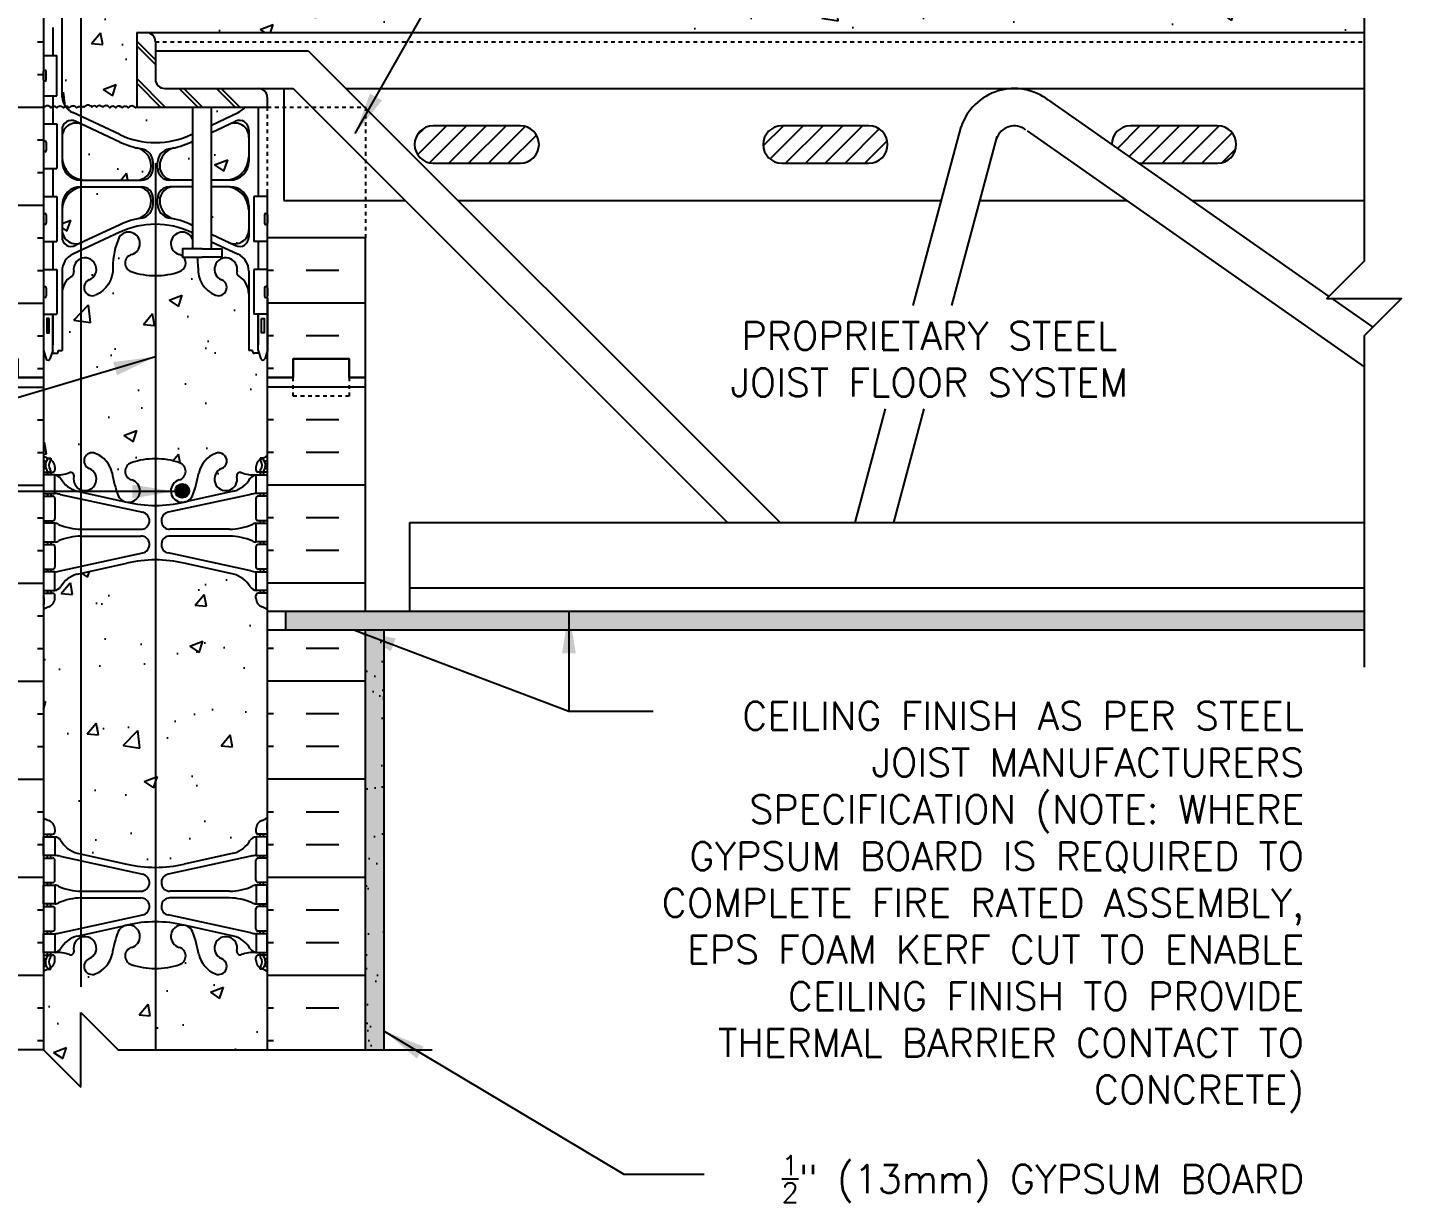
# Model space of a CAD drawing. Header units: inches. Extents: x 101.1 to 159.1, y 149.6 to 227.8.
# Drawn here: x 122.32 to 159.1, y 176.43 to 207.9 of the extents above; entities that cross this region are included whole.
import ezdxf

# ---------------------------------------------------------------- set-up
doc = ezdxf.new("R2010")
doc.units = ezdxf.units.IN
doc.header["$LTSCALE"] = 0.5
doc.header["$MEASUREMENT"] = 0
doc.linetypes.add('DASHED2', pattern=[0.375, 0.25, -0.125])
doc.linetypes.add('HIDDEN2', pattern=[0.1875, 0.125, -0.0625])
for name, color, linetype in [('HATCH', 12, 'Continuous'), ('Hidden2', 12, 'HIDDEN2'), ('line25', 2, 'Continuous'), ('LINE3', 3, 'Continuous'), ('LINE50', 5, 'Continuous'), ('LINE9', 9, 'Continuous'), ('TEXT', 4, 'Continuous'), ('Web_Edge', 9, 'Continuous')]:
    doc.layers.add(name, color=color, linetype=linetype)
doc.styles.add('DIM', font='romans.shx', dxfattribs={"width": 0.7})
doc.styles.add('ROMANS', font='romans.shx', dxfattribs={"height": 0.75})
doc.dimstyles.new('ext_12', dxfattribs={"dimscale": 12, "dimtxt": 0.075, "dimasz": 0.09375, "dimexe": 0.09375, "dimexo": 0.0625, "dimgap": 0.0625, "dimtad": 1, "dimdec": 1, "dimzin": 2, "dimdsep": 46, "dimlunit": 4, "dimtxsty": 'DIM', "dimcen": 0.09, "dimdle": 0.09375, "dimclrt": 4, "dimadec": 0, "dimazin": 0, "dimtfac": 1, "dimtdec": 1, "dimtmove": 2, "dimatfit": 3, "dimfxl": 1, "dimfrac": 2, "dimtolj": 1, "dimtzin": 0, "dimarcsym": 0})

msp = doc.modelspace()

# ---------------------------------------------------------------- hatches: boundary and pattern name
at = {"layer": 'HATCH'}
h = msp.add_hatch(dxfattribs=at)
h.set_pattern_fill('AR-CONC', color=256, scale=0.5)
h.set_pattern_definition([(50, (0, 0), (3.5863, -0.31376), [0.375, -4.125]), (355, (0, 0), (-0.693757, 3.76096), [0.3, -3.3]), (100.4514, (0.299, -0.026), (2.892544, 3.4472), [0.3187, -3.50571]), (46.1842, (0, 1), (5.33621, -0.827596), [0.5625, -6.1875]), (96.6356, (0.4447, 0.931), (4.67331, 4.87059), [0.47805, -5.25857]), (351.1842, (0, 1), (4.67331, 4.87059), [0.45, -4.95]), (21, (0.5, 0.75), (2.984535, -2.013094), [0.375, -4.125]), (326, (0.5, 0.75), (1.216577, 3.62575), [0.3, -3.3]), (71.4514, (0.7487, 0.5822), (4.20111, 1.612656), [0.3187, -3.50571]), (37.5, (0, 0), (0.060799, 1.664469), [0, -3.26, 0, -3.35, 0, -3.3125]), (7.5, (0, 0), (1.315348, 1.972059), [0, -1.91, 0, -3.185, 0, -1.2625]), (327.5, (-1.115, 0), (2.669112, -0.1127744), [0, -1.25, 0, -3.9, 0, -5.175]), (317.5, (-1.615, 0), (2.91593, 0.500525), [0, -1.625, 0, -2.59, 0, -3.675])])
h.paths.add_polyline_path([(128.748, 225.52), (124.748, 225.52), (123.748, 226.52), (123.748, 224.52), (122.748, 225.52), (122.748, 222.739, 0.082415), (122.891, 222.66, -0.317837), (123.058, 222.424), (123.058, 222.357, -0.414214), (122.996, 222.294), (122.948, 222.294), (122.948, 222.224), (123.053, 222.224, -0.188973), (123.209, 222.129, 0.196323), (123.658, 221.783), (124.98, 221.493, 0.057795), (125.748, 221.404, 0.057795), (126.516, 221.493), (127.838, 221.783, 0.196323), (128.287, 222.129, -0.188973), (128.443, 222.224), (128.548, 222.224), (128.548, 222.294), (128.501, 222.294, -0.414214), (128.438, 222.357), (128.438, 222.424, -0.317837), (128.605, 222.66, 0.082415), (128.748, 222.739)])
h.paths.add_polyline_path([(128.748, 216.52), (128.748, 218.609, 0.064398), (128.638, 218.675), (128.548, 218.675), (128.548, 218.717, -0.249069), (128.438, 218.924), (128.438, 218.992, -0.414214), (128.501, 219.054), (128.548, 219.054), (128.548, 219.124), (128.443, 219.124, 0.10046), (128.049, 219.067, -0.601435), (127.93, 219.172, 2.182095), (127.52, 218.959, -1), (127.356, 218.551, -0.24438), (126.908, 219.071, 0.053157), (126.742, 219.685, 0.223253), (126.542, 219.85), (126.522, 219.855, 0.955472), (126.384, 219.261, -0.735593), (126.397, 218.803, -0.082755), (125.748, 218.695, -0.082755), (125.1, 218.803, -0.735593), (125.112, 219.261, 0.955472), (124.974, 219.855), (124.954, 219.85, 0.223253), (124.754, 219.685, 0.053157), (124.588, 219.071, -0.24438), (124.14, 218.551, -1), (123.976, 218.959, 2.182095), (123.566, 219.172, -0.601435), (123.447, 219.067, 0.10046), (123.053, 219.124), (122.948, 219.124), (122.948, 219.054), (122.996, 219.054, -0.414214), (123.058, 218.992), (123.058, 218.924, -0.249069), (122.948, 218.717), (122.948, 218.675), (122.858, 218.675, 0.064398), (122.748, 218.609), (122.748, 216.52), (122.748, 215.792), (122.823, 216.022, -0.6), (122.923, 216.022), (122.972, 215.872), (123.098, 215.872, -0.414214), (123.148, 215.822), (123.148, 215.792), (123.248, 215.792), (123.248, 214.276, 0.258958), (123.507, 213.81, -0.31131), (123.564, 213.679, 2.127293), (123.976, 213.904, -1), (124.14, 214.312, -0.325306), (124.606, 213.57, 0.10488), (124.779, 212.759, 1.422913), (125.112, 213.226, -0.735593), (125.1, 213.684, -0.082755), (125.748, 213.792, -0.082755), (126.397, 213.684, -0.735593), (126.384, 213.226, 1.422913), (126.717, 212.759, 0.10488), (126.89, 213.57, -0.325306), (127.356, 214.312, -1), (127.52, 213.904, 2.127293), (127.932, 213.679, -0.31131), (127.989, 213.81, 0.258958), (128.248, 214.276), (128.248, 215.792), (128.348, 215.792), (128.348, 215.822, -0.414214), (128.398, 215.872), (128.524, 215.872), (128.573, 216.022, -0.6), (128.673, 216.022), (128.748, 215.792)])
h.paths.add_polyline_path([(127.96, 209.427), (126.702, 210.015, 0.093369), (125.895, 210.223, 0.016332), (125.748, 210.228, 0.109869), (124.794, 210.015), (123.536, 209.427, 0.270973), (123.25, 209.011), (123.25, 208.959, -0.527144), (123.451, 208.961, -0.520567), (123.576, 208.961, -0.520567), (123.73, 208.961, -0.520567), (123.89, 208.961, -0.520567), (124.067, 208.961, -0.520567), (124.221, 208.961, -0.520567), (124.421, 208.961, -0.520567), (124.552, 208.961, -0.520567), (124.626, 208.983, -0.520567), (124.826, 208.983, -0.520567), (124.952, 208.983, -0.520567), (125.106, 208.983, -0.520567), (125.265, 208.983, -0.520567), (125.442, 208.983, -0.520567), (125.596, 208.983, -0.520567), (125.796, 208.983, -0.520567), (125.928, 208.983, -0.520567), (126.002, 209.006, -0.520567), (126.201, 209.006, -0.520567), (126.327, 209.006, -0.520567), (126.481, 209.006, -0.520567), (126.641, 209.006, -0.520567), (126.818, 209.006, -0.520567), (126.972, 209.006, -0.520567), (127.172, 209.006, -0.520567), (127.303, 209.006, -0.520567), (127.377, 209.029, -0.520567), (127.577, 209.029, -0.520567), (127.702, 209.029, -0.520567), (127.856, 209.029, -0.268314), (127.892, 209.039, -0.520567), (128.058, 209.011, -0.520567), (128.217, 209.011, -0.08787), (128.244, 209.038, 0.256665)])
h.paths.add_polyline_path([(125.248, 207.761), (125.498, 207.761), (158.104, 207.761), (158.104, 209.011), (128.748, 209.011, 0.520567), (128.548, 209.011, 0.520567), (128.394, 209.011, 0.520567), (128.217, 209.011, 0.520567), (128.058, 209.011, 0.520567), (127.892, 209.039, 0.268314), (127.856, 209.029, 0.520567), (127.702, 209.029, 0.520567), (127.577, 209.029, 0.520567), (127.377, 209.029, 0.520567), (127.303, 209.006, 0.520567), (127.172, 209.006, 0.520567), (126.972, 209.006, 0.520567), (126.818, 209.006, 0.520567), (126.641, 209.006, 0.520567), (126.481, 209.006, 0.520567), (126.327, 209.006, 0.520567), (126.201, 209.006, 0.520567), (126.002, 209.006, 0.520567), (125.928, 208.983, 0.520567), (125.796, 208.983, 0.520567), (125.596, 208.983, 0.520567), (125.442, 208.983, 0.520567), (125.265, 208.983, 0.520567), (125.106, 208.983, 0.520567), (124.952, 208.983, 0.520567), (124.826, 208.983, 0.520567), (124.626, 208.983, 0.520567), (124.552, 208.961, 0.520567), (124.421, 208.961, 0.520567), (124.221, 208.961, 0.520567), (124.067, 208.961, 0.520567), (123.89, 208.961, 0.520567), (123.73, 208.961, 0.520567), (123.576, 208.961, 0.520567), (123.451, 208.961, 0.527144), (123.25, 208.959), (123.25, 206.03, 0.137386), (123.341, 205.776, -0.307007), (123.44, 205.739, -0.520567), (123.64, 205.739, -0.520567), (123.771, 205.739, -0.520567), (123.845, 205.762, -0.520567), (124.045, 205.762, -0.520567), (124.171, 205.762, -0.520567), (124.325, 205.762, -0.268314), (124.36, 205.772, -0.520567), (124.526, 205.743, -0.520567), (124.685, 205.743, -0.520567), (124.862, 205.743, -0.520567), (125.016, 205.743, -0.520567), (125.216, 205.743, -0.132), (125.248, 205.77)])
h.paths.add_polyline_path([(125.633, 210.858, 0.413582), (125.258, 211.232), (123.873, 211.232, 0.414214), (123.248, 210.607), (123.248, 210.08, 0.549071), (123.782, 209.74), (124.794, 210.214, -0.053094), (125.245, 210.369, 0.350119)])
h.paths.add_polyline_path([(125.245, 212.274, -0.053094), (124.794, 212.429), (123.782, 212.903, 0.549071), (123.248, 212.563), (123.248, 212.037, 0.414214), (123.873, 211.412), (125.258, 211.412, 0.085652), (125.384, 211.433, 0.316711), (125.633, 211.786, 0.350119)])
h.paths.add_polyline_path([(128.248, 212.037), (128.248, 212.563, 0.549071), (127.714, 212.903), (126.702, 212.429, -0.053094), (126.251, 212.274, 0.350119), (125.863, 211.786, 0.413582), (126.238, 211.412), (127.623, 211.412, 0.414214)])
h.paths.add_polyline_path([(127.623, 211.232), (126.238, 211.232, 0.413582), (125.863, 210.858, 0.350119), (126.251, 210.369, -0.053094), (126.702, 210.214), (127.714, 209.74, 0.549071), (128.248, 210.08), (128.248, 210.607, 0.414214)])
h.paths.add_polyline_path([(126.748, 205.761), (125.248, 205.761), (125.248, 205.77, 0.132), (125.216, 205.743, 0.520567), (125.016, 205.743, 0.520567), (124.862, 205.743, 0.520567), (124.685, 205.743, 0.520567), (124.526, 205.743, 0.520567), (124.36, 205.772, 0.268314), (124.325, 205.762, 0.520567), (124.171, 205.762, 0.520567), (124.045, 205.762, 0.520567), (123.845, 205.762, 0.520567), (123.771, 205.739, 0.520567), (123.64, 205.739, 0.520567), (123.44, 205.739, 0.307007), (123.341, 205.776, 0.128792), (123.536, 205.614), (124.794, 205.026, 0.109869), (125.748, 204.813, 0.109869), (126.702, 205.026), (126.748, 205.047)])
h.paths.add_polyline_path([(125.245, 204.672, -0.053094), (124.794, 204.827), (123.782, 205.301, 0.549071), (123.248, 204.961), (123.248, 204.434, 0.414214), (123.873, 203.809), (125.258, 203.809, 0.413582), (125.633, 204.183, 0.350119)])
h.paths.add_polyline_path([(126.748, 204.848), (126.702, 204.827, -0.053094), (126.251, 204.672, 0.350119), (125.863, 204.183, 0.413582), (126.238, 203.809), (126.748, 203.809)])
h.paths.add_polyline_path([(128.248, 204.434), (128.248, 204.961, 0.549071), (127.714, 205.301), (127.248, 205.082), (127.248, 203.809), (127.623, 203.809, 0.414214)])
h.paths.add_polyline_path([(127.96, 205.614, 0.118993), (128.143, 205.761), (127.248, 205.761), (127.248, 205.281)])
h.paths.add_polyline_path([(127.623, 203.629), (127.248, 203.629), (127.248, 202.356), (127.714, 202.138, 0.549071), (128.248, 202.477), (128.248, 203.004, 0.414214)])
h.paths.add_polyline_path([(126.748, 203.629), (126.238, 203.629, 0.413582), (125.863, 203.255, 0.350119), (126.251, 202.767, -0.053094), (126.702, 202.612), (126.748, 202.59)])
h.paths.add_polyline_path([(125.633, 203.255, 0.413582), (125.258, 203.629), (123.873, 203.629, 0.414214), (123.248, 203.004), (123.248, 202.477, 0.549071), (123.782, 202.138), (124.794, 202.612, -0.053094), (125.245, 202.767, 0.350119)])
h.paths.add_polyline_path([(128.748, 199.249), (128.673, 199.019, -0.6), (128.573, 199.019), (128.524, 199.169), (128.398, 199.169, -0.414214), (128.348, 199.219), (128.348, 199.249), (128.248, 199.249), (128.248, 200.765, 0.258958), (127.989, 201.231, -0.31131), (127.932, 201.361, 2.127293), (127.52, 201.137, -1), (127.356, 200.728, -0.325306), (126.89, 201.471, 0.034052), (126.871, 201.742), (126.5, 201.742, -0.53267), (126.397, 201.357, -0.082755), (125.748, 201.249, -0.082755), (125.1, 201.357, -0.735593), (125.112, 201.815, 1.422913), (124.779, 202.282, 0.10488), (124.606, 201.471, -0.325306), (124.14, 200.728, -1), (123.976, 201.137, 2.127293), (123.564, 201.361, -0.31131), (123.507, 201.231, 0.258958), (123.248, 200.765), (123.248, 199.249), (123.148, 199.249), (123.148, 199.219, -0.414214), (123.098, 199.169), (122.972, 199.169), (122.923, 199.019, -0.6), (122.823, 199.019), (122.748, 199.249), (122.748, 198.52), (122.748, 196.431, 0.064398), (122.858, 196.365), (122.948, 196.365), (122.948, 196.324, -0.249069), (123.058, 196.117), (123.058, 196.049, -0.414214), (122.996, 195.987), (122.948, 195.987), (122.948, 195.917), (123.053, 195.917, 0.10046), (123.447, 195.974, -0.601435), (123.566, 195.869, 2.182095), (123.976, 196.082, -1), (124.14, 196.49, -0.24438), (124.588, 195.97, 0.053157), (124.754, 195.356, 0.223253), (124.954, 195.191), (124.974, 195.186, 0.955472), (125.112, 195.78, -0.735593), (125.1, 196.238, -0.082755), (125.748, 196.346, -0.082755), (126.397, 196.238, -0.735593), (126.384, 195.78, 0.955472), (126.522, 195.186), (126.542, 195.191, 0.223253), (126.742, 195.356, 0.053157), (126.908, 195.97, -0.24438), (127.356, 196.49, -1), (127.52, 196.082, 2.182095), (127.93, 195.869, -0.601435), (128.049, 195.974, 0.10046), (128.443, 195.917), (128.548, 195.917), (128.548, 195.987), (128.501, 195.987, -0.414214), (128.438, 196.049), (128.438, 196.117, -0.249069), (128.548, 196.324), (128.548, 196.365), (128.638, 196.365, 0.064398), (128.748, 196.431), (128.748, 198.52)])
h.paths.add_polyline_path([(126.748, 202.21, 0.009886), (126.717, 202.282, 1.422913), (126.384, 201.815, -0.101347), (126.469, 201.771), (126.469, 201.969), (126.748, 201.969)])
h.paths.add_polyline_path([(128.748, 192.302, 0.082415), (128.605, 192.381, -0.317837), (128.438, 192.617), (128.438, 192.684, -0.414214), (128.501, 192.747), (128.548, 192.747), (128.548, 192.817), (128.443, 192.817, -0.188973), (128.287, 192.911, 0.196323), (127.838, 193.258), (126.516, 193.548, 0.057795), (125.748, 193.637, 0.057795), (124.98, 193.548), (123.658, 193.258, 0.196323), (123.209, 192.911, -0.188973), (123.053, 192.817), (122.948, 192.817), (122.948, 192.747), (122.996, 192.747, -0.414214), (123.058, 192.684), (123.058, 192.617, -0.317837), (122.891, 192.381, 0.082415), (122.748, 192.302), (122.748, 186.739, 0.082415), (122.891, 186.66, -0.317837), (123.058, 186.424), (123.058, 186.357, -0.414214), (122.996, 186.294), (122.948, 186.294), (122.948, 186.224), (123.053, 186.224, -0.188973), (123.209, 186.129, 0.196323), (123.658, 185.783), (124.98, 185.493, 0.057795), (125.748, 185.404, 0.057795), (126.516, 185.493), (127.838, 185.783, 0.196323), (128.287, 186.129, -0.188973), (128.443, 186.224), (128.548, 186.224), (128.548, 186.294), (128.501, 186.294, -0.414214), (128.438, 186.357), (128.438, 186.424, -0.317837), (128.605, 186.66, 0.082415), (128.748, 186.739)])
h.paths.add_polyline_path([(128.748, 182.609, 0.064398), (128.638, 182.675), (128.548, 182.675), (128.548, 182.717, -0.249069), (128.438, 182.924), (128.438, 182.992, -0.414214), (128.501, 183.054), (128.548, 183.054), (128.548, 183.124), (128.443, 183.124, 0.10046), (128.049, 183.067, -0.601435), (127.93, 183.172, 2.182095), (127.52, 182.959, -1), (127.356, 182.551, -0.24438), (126.908, 183.071, 0.053157), (126.742, 183.685, 0.223253), (126.542, 183.85), (126.522, 183.855, 0.955472), (126.384, 183.261, -0.735593), (126.397, 182.803, -0.082755), (125.748, 182.695, -0.082755), (125.1, 182.803, -0.735593), (125.112, 183.261, 0.955472), (124.974, 183.855), (124.954, 183.85, 0.223253), (124.754, 183.685, 0.053157), (124.588, 183.071, -0.24438), (124.14, 182.551, -1), (123.976, 182.959, 2.182095), (123.566, 183.172, -0.601435), (123.447, 183.067, 0.10046), (123.053, 183.124), (122.948, 183.124), (122.948, 183.054), (122.996, 183.054, -0.414214), (123.058, 182.992), (123.058, 182.924, -0.249069), (122.948, 182.717), (122.948, 182.675), (122.858, 182.675, 0.064398), (122.748, 182.609), (122.748, 180.52), (123.748, 179.52), (123.748, 181.52), (124.748, 180.52), (128.748, 180.52)])
h = msp.add_hatch(dxfattribs=at)
h.set_pattern_fill('AR-SAND', color=256, scale=0.25, style=0)
h.set_pattern_definition([(37.5, (134.9579, 192.05406), (-0.0157483, 0.481706), [0, -0.38, 0, -0.425, 0, -0.40625]), (7.5, (134.9579, 192.05406), (0.442444, 0.705537), [0, -0.205, 0, -0.3425, 0, -0.13125]), (327.5, (134.6504, 192.05406), (0.7785355, 0.0014148), [0, -0.125, 0, -0.45, 0, -0.5875]), (317.5, (134.6504, 192.05406), (0.751532, 0.219419), [0, -0.0625, 0, -0.295, 0, -0.3375])])
h.paths.add_polyline_path([(158.104, 192.261), (132.561, 192.261), (129.248, 192.261), (129.248, 191.761), (158.104, 191.761)])
h.paths.add_polyline_path([(131.873, 191.761), (131.373, 191.761), (131.373, 187.761), (131.373, 180.52), (131.873, 180.52)])
h.paths.add_polyline_path([(131.873, 225.52), (131.373, 225.52), (131.373, 223.761), (131.373, 209.011), (131.873, 209.011)])
h = msp.add_hatch(dxfattribs=at)
h.set_pattern_fill('INSUL', color=256, scale=7, style=0)
h.set_pattern_definition([(0, (-2803.4135, -198.489), (0, 2.625), []), (0, (-2803.4135, -197.614), (0, 2.625), [0.875, -0.875]), (0, (-2803.4135, -196.739), (0, 2.625), [0.875, -0.875])])
h.paths.add_polyline_path([(120.123, 198.52), (120.561, 198.52), (120.561, 199.02), (122.061, 199.02), (122.061, 198.52), (122.748, 198.52), (122.748, 216.52), (122.061, 216.52), (122.061, 217.02), (120.561, 217.02), (120.561, 216.52), (120.123, 216.52)])
h = msp.add_hatch(dxfattribs=at)
h.set_pattern_fill('ANSI31', color=256, scale=3, style=0)
h.set_pattern_definition([(45, (143.39495, 204.5076), (-0.265165, 0.265165), [])])
h.paths.add_polyline_path([(144.848, 205.261), (142.517, 205.261, 1), (142.517, 204.261), (144.848, 204.261, 1)])
h.paths.add_polyline_path([(154.18, 205.261), (151.848, 205.261, 0.413962), (151.348, 204.761), (152.062, 204.261), (154.18, 204.261, 1)])
h.paths.add_polyline_path([(135.517, 205.261), (133.185, 205.261, 1), (133.185, 204.261), (135.517, 204.261, 1)])
h = msp.add_hatch(dxfattribs=at)
h.set_pattern_fill('INSUL', color=256, scale=7, style=0)
h.set_pattern_definition([(0, (-2803.4135, -216.489), (0, 2.625), []), (0, (-2803.4135, -215.614), (0, 2.625), [0.875, -0.875]), (0, (-2803.4135, -214.739), (0, 2.625), [0.875, -0.875])])
h.paths.add_polyline_path([(120.123, 180.52), (120.561, 180.52), (120.561, 181.02), (122.061, 181.02), (122.061, 180.52), (122.748, 180.52), (122.748, 198.52), (122.061, 198.52), (122.061, 199.02), (120.561, 199.02), (120.561, 198.52), (120.123, 198.52)])
h = msp.add_hatch(dxfattribs=at)
h.set_pattern_fill('AR-SAND', color=256, scale=0.5, style=0)
h.set_pattern_definition([(37.5, (12.2637, 11.2879), (-0.0314967, 0.963412), [0, -0.76, 0, -0.85, 0, -0.8125]), (7.5, (12.2637, 11.2879), (0.884888, 1.411073), [0, -0.41, 0, -0.685, 0, -0.2625]), (327.5, (11.6487, 11.2879), (1.557071, 0.0028295), [0, -0.25, 0, -0.9, 0, -1.175]), (317.5, (11.6487, 11.2879), (1.503063, 0.438838), [0, -0.125, 0, -0.59, 0, -0.675])])
h.paths.add_polyline_path([(131.373, 188.976), (131.873, 188.027), (131.873, 191.761), (131.373, 191.761)])
h.paths.add_polyline_path([(131.373, 180.52), (131.873, 180.52), (131.873, 188.027), (131.373, 188.976)])
at = {"layer": 'LINE3'}
msp.add_hatch(color=256, dxfattribs=at).paths.add_polyline_path([(126.279, 195.486, 1), (126.654, 195.486, 1)])

# ---------------------------------------------------------------- linework, layer by layer
at = {"layer": 'HATCH'}
for p, q in [((125.248, 207.525), (125.748, 207.025)), ((125.248, 207.4), (125.748, 206.9)), ((125.248, 206.525), (126.012, 205.761)), ((125.248, 206.4), (125.887, 205.761)), ((126.387, 206.261), (126.887, 205.761)), ((126.512, 206.261), (127.012, 205.761)), ((127.387, 206.261), (127.887, 205.761)), ((127.512, 206.261), (128.012, 205.761)), ((127.808, 205.316), (127.808, 205.316)), ((128.08, 205.438), (128.08, 205.438)), ((128.91, 202.261), (128.748, 202.261)), ((130.66, 202.261), (129.785, 202.261)), ((128.91, 201.386), (128.748, 201.386)), ((130.66, 201.386), (129.785, 201.386)), ((131.373, 200.511), (128.748, 200.511)), ((128.354, 200.388), (128.354, 200.388)), ((128.508, 200.107), (128.508, 200.107)), ((128.91, 199.636), (128.748, 199.636)), ((130.66, 199.636), (129.785, 199.636)), ((128.91, 198.761), (128.748, 198.761)), ((131.373, 198.261), (128.748, 198.261)), ((128.91, 197.386), (128.748, 197.386)), ((130.66, 197.386), (129.785, 197.386)), ((128.91, 196.511), (128.748, 196.511)), ((130.66, 196.511), (129.785, 196.511)), ((131.373, 195.636), (128.748, 195.636)), ((128.91, 194.761), (128.748, 194.761)), ((130.66, 194.761), (129.785, 194.761)), ((128.91, 193.886), (128.748, 193.886)), ((130.66, 193.886), (129.785, 193.886)), ((131.373, 193.011), (128.748, 193.011)), ((128.91, 191.261), (128.748, 191.261)), ((130.66, 191.261), (129.785, 191.261)), ((131.373, 190.386), (128.748, 190.386)), ((128.91, 189.511), (128.748, 189.511)), ((130.66, 189.511), (129.785, 189.511)), ((128.91, 188.636), (128.748, 188.636)), ((130.66, 188.636), (129.785, 188.636)), ((131.373, 187.761), (128.748, 187.761)), ((128.91, 186.886), (128.748, 186.886)), ((130.66, 186.886), (129.785, 186.886)), ((128.91, 186.011), (128.748, 186.011)), ((130.66, 186.011), (129.785, 186.011)), ((131.373, 185.136), (128.748, 185.136)), ((128.91, 184.261), (128.748, 184.261)), ((130.66, 184.261), (129.785, 184.261)), ((128.91, 183.386), (128.748, 183.386)), ((130.66, 183.386), (129.785, 183.386)), ((131.373, 182.511), (128.748, 182.511)), ((128.91, 181.636), (128.748, 181.636)), ((130.66, 181.636), (129.785, 181.636)), ((128.91, 180.761), (128.748, 180.761))]:
    msp.add_line(p, q, dxfattribs=at)
for points in [[(124.325, 205.762, 0.520567), (124.171, 205.762, 0.520567), (124.045, 205.762, 0.520567), (123.845, 205.762, 0.520567), (123.771, 205.739, 0.520567), (123.64, 205.739, 0.520567), (123.44, 205.739, 0.520567), (123.286, 205.739, 0.520567), (123.109, 205.739, 0.520567), (122.949, 205.739, 0.520567), (122.784, 205.767, 0.268314), (122.748, 205.757, 0.268314)], [(125.248, 205.77, 0.132), (125.216, 205.743, 0.520567), (125.016, 205.743, 0.520567), (124.862, 205.743, 0.520567), (124.685, 205.743, 0.520567), (124.526, 205.743, 0.520567), (124.36, 205.772, 0.268314), (124.325, 205.762)]]:
    msp.add_lwpolyline(points, format="xyb", dxfattribs=at)
at = {"layer": 'Hidden2', "linetype": 'HIDDEN2'}
msp.add_line((125.748, 207.511), (158.104, 207.511), dxfattribs=at)
at = {"layer": 'Hidden2'}
for p, q in [((128.748, 202.261), (128.748, 205.761)), ((128.748, 205.761), (131.373, 205.761)), ((131.373, 205.761), (131.373, 202.261))]:
    msp.add_line(p, q, dxfattribs=at)
at = {"layer": 'line25'}
for p, q in [((122.748, 216.52), (122.748, 198.52)), ((125.248, 207.761), (125.248, 205.761)), ((125.248, 207.761), (125.498, 207.761)), ((125.748, 207.511), (125.748, 206.511)), ((122.748, 207.145), (123.113, 207.145)), ((123.113, 206.065), (123.113, 207.145)), ((122.748, 206.065), (123.113, 206.065)), ((125.998, 206.261), (128.498, 206.261)), ((128.748, 205.761), (128.748, 206.011)), ((125.248, 205.761), (128.748, 205.761)), ((126.748, 201.969), (126.748, 205.761)), ((127.248, 201.969), (127.248, 205.761)), ((122.748, 205.315), (123.113, 205.315)), ((123.113, 205.315), (123.113, 204.115)), ((122.748, 204.115), (123.113, 204.115)), ((128.748, 198.52), (128.748, 203.476)), ((122.748, 203.365), (123.113, 203.365)), ((123.113, 203.365), (123.113, 202.165)), ((128.383, 203.365), (128.383, 202.165)), ((128.748, 203.365), (128.383, 203.365)), ((122.748, 202.165), (123.113, 202.165)), ((128.748, 202.165), (128.383, 202.165)), ((131.373, 202.261), (128.748, 202.261)), ((122.748, 201.415), (123.113, 201.415)), ((123.113, 201.415), (123.113, 200.215)), ((128.748, 201.415), (128.383, 201.415)), ((128.383, 201.415), (128.383, 200.215)), ((122.748, 200.215), (123.113, 200.215)), ((128.748, 200.215), (128.383, 200.215)), ((122.748, 198.52), (122.748, 180.52)), ((128.748, 180.52), (128.748, 198.52)), ((129.226, 192.261), (129.226, 191.761))]:
    msp.add_line(p, q, dxfattribs=at)
for points in [[(126.998, 201.969), (126.469, 201.969), (126.469, 201.742), (126.998, 201.742)], [(126.998, 201.969), (127.527, 201.969), (127.527, 201.742), (127.267, 201.742)], [(127.267, 201.742), (126.998, 201.742)]]:
    msp.add_lwpolyline(points, dxfattribs=at)
for centre, start, end in [((125.498, 207.511), 0, 90), ((125.998, 206.511), 180, 270), ((128.498, 206.011), 0, 90)]:
    msp.add_arc(centre, 0.25, start, end, dxfattribs=at)
at = {"layer": 'LINE3'}
for p, q in [((123.748, 224.02), (123.748, 182.201)), ((125.748, 204.261), (125.748, 180.52))]:
    msp.add_line(p, q, dxfattribs=at)
msp.add_circle((126.467, 195.486), 0.188, dxfattribs=at)
at = {"layer": 'LINE50'}
for p, q in [((131.373, 198.52), (131.373, 202.261)), ((131.373, 192.261), (131.373, 198.52)), ((131.373, 180.52), (131.373, 191.761))]:
    msp.add_line(p, q, dxfattribs=at)
for points in [[(120.123, 198.52), (120.561, 198.52), (120.561, 199.02), (122.061, 199.02), (122.061, 198.52), (122.748, 198.52)], [(122.748, 198.52), (122.061, 198.52), (122.061, 199.02), (120.561, 199.02), (120.561, 198.52), (120.123, 198.52)], [(131.373, 198.52), (130.936, 198.52), (130.936, 199.02), (129.436, 199.02), (129.436, 198.52), (128.748, 198.52)], [(128.748, 198.52), (129.436, 198.52), (129.436, 199.02), (130.936, 199.02), (130.936, 198.52), (131.373, 198.52)]]:
    msp.add_lwpolyline(points, dxfattribs=at)
at = {"layer": 'LINE9'}
for p, q in [((123.25, 206.03), (123.25, 209.011)), ((125.498, 207.761), (158.104, 207.761)), ((129.85, 207.261), (125.748, 207.261)), ((129.85, 207.261), (142.475, 194.636)), ((122.748, 206.495), (122.748, 206.715)), ((122.788, 206.755), (122.788, 206.755)), ((122.828, 206.495), (122.828, 206.715)), ((122.748, 206.66), (122.748, 206.66)), ((122.748, 206.55), (122.748, 206.55)), ((122.788, 206.455), (122.788, 206.455)), ((128.498, 206.261), (129.436, 206.261)), ((129.186, 206.261), (129.186, 203.261)), ((129.436, 206.261), (141.061, 194.636)), ((130.85, 206.261), (158.104, 206.261)), ((147.59, 206.261), (149.09, 206.261)), ((124.794, 205.026), (123.536, 205.614)), ((127.248, 205.281), (127.96, 205.614)), ((149.654, 205.947), (157.16, 200.692)), ((124.794, 204.827), (123.604, 205.384)), ((127.248, 205.082), (127.892, 205.384)), ((135.517, 205.261), (133.185, 205.261)), ((144.848, 205.261), (142.517, 205.261)), ((146.032, 200.449), (147.316, 205.238)), ((154.18, 205.261), (151.848, 205.261)), ((123.248, 205.157), (123.248, 204.309)), ((126.702, 205.026), (126.748, 205.047)), ((128.248, 205.157), (128.248, 204.309)), ((147.068, 200.449), (148.281, 204.979)), ((149.081, 205.128), (158.104, 198.81)), ((122.748, 204.825), (122.748, 204.605)), ((122.748, 204.77), (122.748, 204.77)), ((122.748, 204.66), (122.748, 204.66)), ((122.788, 204.865), (122.788, 204.865)), ((122.788, 204.565), (122.788, 204.565)), ((122.828, 204.825), (122.828, 204.605)), ((126.702, 204.827), (126.748, 204.848)), ((125.688, 204.122), (125.688, 204.276)), ((125.808, 204.122), (125.808, 204.276)), ((133.185, 204.261), (135.517, 204.261)), ((142.517, 204.261), (144.848, 204.261)), ((152.062, 204.261), (154.18, 204.261)), ((123.748, 203.809), (125.376, 203.809)), ((126.748, 203.809), (126.121, 203.809)), ((127.748, 203.809), (127.248, 203.809)), ((123.748, 203.629), (125.376, 203.629)), ((126.748, 203.629), (126.121, 203.629)), ((127.748, 203.629), (127.248, 203.629)), ((123.248, 203.129), (123.248, 202.281)), ((125.633, 203.254), (125.633, 203.254)), ((125.688, 203.162), (125.688, 203.317)), ((125.808, 203.162), (125.808, 203.317)), ((125.863, 203.254), (125.863, 203.254)), ((128.248, 203.129), (128.248, 202.281)), ((129.186, 203.261), (132.436, 203.261)), ((133.85, 203.261), (146.786, 203.261)), ((147.821, 203.261), (151.748, 203.261)), ((153.491, 203.261), (158.104, 203.261)), ((122.748, 202.875), (122.748, 202.655)), ((122.748, 202.82), (122.748, 202.82)), ((122.748, 202.71), (122.748, 202.71)), ((122.828, 202.875), (122.828, 202.655)), ((128.668, 202.875), (128.668, 202.655)), ((128.748, 202.875), (128.748, 202.655)), ((128.748, 202.82), (128.748, 202.82)), ((128.748, 202.71), (128.748, 202.71)), ((122.788, 202.615), (122.788, 202.615)), ((124.794, 202.413), (123.536, 201.824)), ((124.794, 202.612), (123.604, 202.055)), ((126.702, 202.612), (126.748, 202.59)), ((126.702, 202.413), (126.748, 202.391)), ((127.248, 202.356), (127.892, 202.055)), ((128.708, 202.615), (128.708, 202.615)), ((127.248, 202.157), (127.96, 201.824)), ((123.248, 201.371), (123.248, 199.249)), ((128.248, 201.371), (128.248, 199.249)), ((122.748, 200.925), (122.748, 200.705)), ((122.748, 200.87), (122.748, 200.87)), ((122.788, 200.965), (122.788, 200.965)), ((122.828, 200.925), (122.828, 200.705)), ((128.668, 200.925), (128.668, 200.705)), ((128.708, 200.965), (128.708, 200.965)), ((128.748, 200.925), (128.748, 200.705)), ((128.748, 200.87), (128.748, 200.87)), ((122.748, 200.76), (122.748, 200.76)), ((122.788, 200.665), (122.788, 200.665)), ((128.708, 200.665), (128.708, 200.665)), ((128.748, 200.76), (128.748, 200.76)), ((157.24, 200.636), (158.336, 199.868)), ((122.998, 199.249), (122.998, 200.215)), ((128.498, 199.249), (128.498, 200.215)), ((122.748, 199.249), (122.823, 199.019)), ((122.998, 199.249), (122.923, 199.019)), ((122.972, 199.169), (123.098, 199.169)), ((123.148, 199.219), (123.148, 199.249)), ((123.148, 199.249), (123.248, 199.249)), ((123.148, 199.219), (123.148, 199.219)), ((128.348, 199.249), (128.248, 199.249)), ((128.348, 199.219), (128.348, 199.249)), ((128.348, 199.219), (128.348, 199.219)), ((128.524, 199.169), (128.398, 199.169)), ((128.498, 199.249), (128.573, 199.019)), ((128.748, 199.249), (128.673, 199.019)), ((144.475, 194.636), (145.292, 197.685)), ((145.51, 194.636), (146.327, 197.685)), ((132.561, 194.636), (158.104, 194.636)), ((132.561, 192.261), (132.561, 194.636)), ((132.561, 192.886), (158.104, 192.886)), ((128.748, 192.261), (158.104, 192.261)), ((128.748, 191.761), (158.104, 191.761)), ((131.873, 180.52), (131.873, 191.761)), ((123.748, 179.52), (123.748, 181.52)), ((123.748, 181.52), (124.748, 180.52)), ((122.748, 180.52), (114.339, 180.52)), ((122.748, 180.52), (123.748, 179.52)), ((124.748, 180.52), (133.158, 180.52))]:
    msp.add_line(p, q, dxfattribs=at)
for points in [[(158.104, 210.011), (158.104, 201.636), (157.104, 200.636), (159.104, 200.636), (158.104, 199.636), (158.104, 190.761)], [(122.998, 207.895), (122.998, 207.145)], [(122.998, 206.065), (122.998, 205.315)], [(128.498, 205.761), (128.498, 205.315)], [(128.498, 205.315), (128.498, 203.365)], [(122.998, 204.115), (122.998, 203.365)], [(122.998, 202.165), (122.998, 201.415)], [(128.498, 202.165), (128.498, 201.415)], [(128.748, 200.649), (128.748, 202.261)], [(128.748, 200.649), (128.748, 199.249)], [(122.998, 200.215), (122.998, 199.399)], [(128.498, 200.215), (128.498, 199.399)]]:
    msp.add_lwpolyline(points, dxfattribs=at)
for points in [[(124.606, 201.471, -0.325312), (124.14, 200.728)], [(126.89, 201.471, 0.325312), (127.356, 200.728)]]:
    msp.add_lwpolyline(points, format="xyb", dxfattribs=at)
for points in [[(122.908, 200.099), (122.838, 200.099), (122.838, 199.719), (122.908, 199.719)], [(128.588, 200.099), (128.658, 200.099), (128.658, 199.719), (128.588, 199.719)]]:
    msp.add_lwpolyline(points, close=True, dxfattribs=at)
at = {"layer": 'LINE9', "linetype": 'DASHED2', "ltscale": 0.15}
msp.add_lwpolyline([(130.936, 198.52), (130.936, 198.52), (130.936, 198.02), (129.436, 198.02), (129.436, 198.52), (129.436, 198.52)], dxfattribs=at)
at = {"layer": 'LINE9'}
for centre, radius, start, end in [((122.788, 206.715), 0.04, 90, 180), ((122.788, 206.715), 0.04, 360, 90), ((122.788, 206.495), 0.04, 180, 270), ((122.788, 206.495), 0.04, 270, 0), ((123.748, 206.067), 0.5, 184.2744, 244.9204), ((148.738, 204.76), 1.5, 52.3219, 161.4348), ((127.748, 206.067), 0.5, 295.0796, 322.2231), ((123.498, 205.157), 0.25, 64.9204, 180), ((123.623, 204.961), 0.375, 64.9204, 180), ((127.873, 204.961), 0.375, 0, 115.0796), ((127.998, 205.157), 0.25, 360, 115.0796), ((133.185, 204.761), 0.5, 90, 270), ((135.517, 204.761), 0.5, 270, 90), ((142.517, 204.761), 0.5, 90, 270), ((144.848, 204.761), 0.5, 270, 90), ((148.738, 204.76), 0.5, 52.3219, 161.4348), ((151.848, 204.761), 0.5, 90, 179.9508), ((154.18, 204.761), 0.5, 270, 90), ((125.748, 207.063), 2.25, 244.9204, 270), ((125.748, 207.063), 2.25, 270, 295.0796), ((122.788, 204.825), 0.04, 90, 180), ((122.788, 204.605), 0.04, 180, 270), ((122.788, 204.825), 0.04, 0, 90), ((122.788, 204.605), 0.04, 270, 0), ((125.748, 206.865), 2.25, 244.9204, 260.4613), ((125.133, 204.184), 0.5, 0, 77.0773), ((125.313, 204.276), 0.375, 0, 80.4613), ((126.183, 204.276), 0.375, 99.5387, 180), ((126.363, 204.184), 0.5, 102.9227, 180), ((125.748, 206.865), 2.25, 279.5387, 295.0796), ((123.873, 204.434), 0.625, 180, 270), ((123.748, 204.309), 0.5, 180, 270), ((125.258, 204.184), 0.375, 270, 0), ((126.238, 204.184), 0.375, 180, 270), ((127.623, 204.434), 0.625, 270, 0), ((127.748, 204.309), 0.5, 270, 360), ((125.376, 204.122), 0.312, 270, 0), ((126.121, 204.122), 0.312, 180, 270), ((123.873, 203.004), 0.625, 90, 180), ((123.748, 203.129), 0.5, 90, 180), ((125.258, 203.254), 0.375, 0, 90), ((125.376, 203.317), 0.312, 0, 90), ((126.121, 203.317), 0.312, 90, 180), ((126.238, 203.254), 0.375, 90, 180), ((127.623, 203.004), 0.625, 360, 90), ((127.748, 203.129), 0.5, 360, 90), ((125.133, 203.254), 0.5, 282.9227, 0), ((125.313, 203.162), 0.375, 279.5387, 0), ((126.183, 203.162), 0.375, 180, 260.4613), ((126.363, 203.254), 0.5, 180, 257.0773), ((122.788, 202.875), 0.04, 90, 180), ((122.788, 202.875), 0.04, 0, 90), ((125.748, 200.574), 2.25, 99.5387, 115.0796), ((125.748, 200.574), 2.25, 64.9204, 80.4613), ((128.708, 202.875), 0.04, 90, 180), ((128.708, 202.875), 0.04, 360, 90), ((122.788, 202.655), 0.04, 180, 270), ((122.788, 202.655), 0.04, 270, 0), ((123.623, 202.477), 0.375, 180, 295.0796), ((125.03, 202.109), 0.305, 285.7253, 145.3297), ((125.748, 200.375), 2.25, 90, 115.0796), ((125.748, 200.375), 2.25, 64.9204, 90), ((126.467, 202.109), 0.305, 34.6703, 254.2747), ((127.873, 202.477), 0.375, 244.9204, 360), ((128.708, 202.655), 0.04, 180, 270), ((128.708, 202.655), 0.04, 270, 0), ((123.498, 202.281), 0.25, 180, 295.0796), ((126.606, 201.47), 2, 156.0362, 179.9854), ((124.89, 201.47), 2, 21.6982, 23.9638), ((127.998, 202.281), 0.25, 244.9204, 360), ((123.748, 201.371), 0.5, 115.0796, 180), ((123.863, 201.42), 0.305, 291.8037, 191.0944), ((125.177, 201.584), 0.24, 105.7253, 251.077), ((126.319, 201.584), 0.24, 51.1267, 74.2747), ((126.319, 201.584), 0.24, 288.923, 41.0945), ((124.89, 201.47), 2, 0.0146, 7.8156), ((127.633, 201.42), 0.305, 348.9056, 248.1963), ((127.748, 201.371), 0.5, 360, 64.9204), ((123.798, 200.765), 0.55, 121.9268, 180), ((123.441, 201.337), 0.125, 301.9268, 11.0944), ((125.748, 203.249), 2, 251.077, 270), ((125.748, 203.249), 2, 270, 288.923), ((128.055, 201.337), 0.125, 168.9056, 238.0732), ((127.698, 200.765), 0.55, 360, 58.0732), ((122.788, 200.925), 0.04, 90, 180), ((122.788, 200.925), 0.04, 0, 90), ((124.058, 200.933), 0.22, 111.8037, 291.8037), ((127.438, 200.933), 0.22, 248.1963, 68.1963), ((128.708, 200.925), 0.04, 90, 180), ((128.708, 200.925), 0.04, 360, 90), ((122.788, 200.705), 0.04, 180, 270), ((122.788, 200.705), 0.04, 270, 0), ((128.708, 200.705), 0.04, 180, 270), ((128.708, 200.705), 0.04, 270, 0), ((122.873, 199.046), 0.0567, 208.0725, 331.9275), ((123.098, 199.219), 0.05, 270, 0), ((128.398, 199.219), 0.05, 180, 270), ((128.623, 199.046), 0.0567, 208.0725, 331.9275)]:
    msp.add_arc(centre, radius, start, end, dxfattribs=at)
at = {"layer": 'Web_Edge'}
for p, q in [((122.748, 196.087), (122.79, 196.087)), ((122.858, 196.365), (122.948, 196.365)), ((122.948, 196.365), (122.948, 196.324)), ((123.058, 196.117), (123.058, 196.049)), ((128.438, 196.117), (128.438, 196.049)), ((128.638, 196.365), (128.548, 196.365)), ((128.548, 196.365), (128.548, 196.324)), ((128.748, 196.087), (128.706, 196.087)), ((122.748, 195.987), (122.996, 195.987)), ((122.858, 195.987), (122.858, 195.917)), ((122.948, 195.987), (122.948, 195.917)), ((128.748, 195.987), (128.501, 195.987)), ((128.548, 195.987), (128.548, 195.917)), ((128.638, 195.987), (128.638, 195.917)), ((122.748, 195.347), (122.996, 195.347)), ((122.858, 195.417), (122.858, 195.347)), ((122.948, 195.417), (122.948, 195.347)), ((123.197, 195.393), (125.408, 194.911)), ((123.658, 195.476), (124.98, 195.185)), ((128.299, 195.393), (126.088, 194.911)), ((127.838, 195.476), (126.516, 195.185)), ((128.748, 195.347), (128.501, 195.347)), ((128.548, 195.417), (128.548, 195.347)), ((128.638, 195.417), (128.638, 195.347)), ((123.058, 195.284), (123.058, 194.749)), ((128.438, 195.284), (128.438, 194.749)), ((122.748, 194.687), (122.996, 194.687)), ((122.858, 194.687), (122.858, 194.617)), ((122.948, 194.687), (122.948, 194.617)), ((128.748, 194.687), (128.501, 194.687)), ((128.548, 194.687), (128.548, 194.617)), ((128.638, 194.687), (128.638, 194.617)), ((123.763, 194.457), (125.359, 194.457)), ((123.763, 194.277), (125.359, 194.277)), ((127.733, 194.457), (126.137, 194.457)), ((127.733, 194.277), (126.137, 194.277)), ((122.748, 194.047), (122.996, 194.047)), ((122.858, 194.117), (122.858, 194.047)), ((122.948, 194.117), (122.948, 194.047)), ((123.058, 193.984), (123.058, 193.449)), ((128.438, 193.984), (128.438, 193.449)), ((128.748, 194.047), (128.501, 194.047)), ((128.548, 194.117), (128.548, 194.047)), ((128.638, 194.117), (128.638, 194.047)), ((123.197, 193.34), (125.408, 193.822)), ((123.658, 193.258), (124.98, 193.548)), ((128.299, 193.34), (126.088, 193.822)), ((127.838, 193.258), (126.516, 193.548)), ((122.748, 193.387), (122.996, 193.387)), ((122.858, 193.387), (122.858, 193.317)), ((122.948, 193.387), (122.948, 193.317)), ((128.748, 193.387), (128.501, 193.387)), ((128.548, 193.387), (128.548, 193.317)), ((128.638, 193.387), (128.638, 193.317)), ((122.748, 192.747), (122.996, 192.747)), ((122.858, 192.817), (122.858, 192.747)), ((122.948, 192.817), (122.948, 192.747)), ((128.748, 192.747), (128.501, 192.747)), ((128.548, 192.817), (128.548, 192.747)), ((128.638, 192.817), (128.638, 192.747)), ((122.758, 192.627), (122.758, 192.441)), ((123.058, 192.617), (123.058, 192.684)), ((128.438, 192.617), (128.438, 192.684)), ((128.738, 192.627), (128.738, 192.441)), ((122.758, 186.414), (122.758, 186.6)), ((128.738, 186.414), (128.738, 186.6)), ((122.748, 186.294), (122.996, 186.294)), ((122.858, 186.224), (122.858, 186.294)), ((122.948, 186.224), (122.948, 186.294)), ((123.058, 186.424), (123.058, 186.357)), ((128.438, 186.424), (128.438, 186.357)), ((128.748, 186.294), (128.501, 186.294)), ((128.548, 186.224), (128.548, 186.294)), ((128.638, 186.224), (128.638, 186.294)), ((123.658, 185.783), (124.98, 185.493)), ((127.838, 185.783), (126.516, 185.493)), ((122.748, 185.654), (122.996, 185.654)), ((122.858, 185.654), (122.858, 185.724)), ((122.948, 185.654), (122.948, 185.724)), ((123.058, 185.057), (123.058, 185.592)), ((123.197, 185.7), (125.408, 185.219)), ((128.299, 185.7), (126.088, 185.219)), ((128.438, 185.057), (128.438, 185.592)), ((128.748, 185.654), (128.501, 185.654)), ((128.548, 185.654), (128.548, 185.724)), ((128.638, 185.654), (128.638, 185.724)), ((122.748, 184.994), (122.996, 184.994)), ((122.858, 184.924), (122.858, 184.994)), ((122.948, 184.924), (122.948, 184.994)), ((123.763, 184.764), (125.359, 184.764)), ((127.733, 184.764), (126.137, 184.764)), ((128.748, 184.994), (128.501, 184.994)), ((128.548, 184.924), (128.548, 184.994)), ((128.638, 184.924), (128.638, 184.994)), ((122.748, 184.354), (122.996, 184.354)), ((122.858, 184.354), (122.858, 184.424)), ((122.948, 184.354), (122.948, 184.424)), ((123.058, 183.757), (123.058, 184.292)), ((123.763, 184.584), (125.359, 184.584)), ((127.733, 184.584), (126.137, 184.584)), ((128.438, 183.757), (128.438, 184.292)), ((128.748, 184.354), (128.501, 184.354)), ((128.548, 184.354), (128.548, 184.424)), ((128.638, 184.354), (128.638, 184.424)), ((123.197, 183.648), (125.408, 184.13)), ((128.299, 183.648), (126.088, 184.13)), ((122.748, 183.694), (122.996, 183.694)), ((122.858, 183.624), (122.858, 183.694)), ((122.948, 183.624), (122.948, 183.694)), ((123.658, 183.565), (124.98, 183.856)), ((127.838, 183.565), (126.516, 183.856)), ((128.748, 183.694), (128.501, 183.694)), ((128.548, 183.624), (128.548, 183.694)), ((128.638, 183.624), (128.638, 183.694)), ((122.748, 183.054), (122.996, 183.054)), ((122.748, 182.954), (122.79, 182.954)), ((122.858, 183.054), (122.858, 183.124)), ((122.948, 183.054), (122.948, 183.124)), ((123.058, 182.924), (123.058, 182.992)), ((128.438, 182.924), (128.438, 182.992)), ((128.748, 183.054), (128.501, 183.054)), ((128.548, 183.054), (128.548, 183.124)), ((128.638, 183.054), (128.638, 183.124)), ((128.748, 182.954), (128.706, 182.954)), ((122.858, 182.675), (122.948, 182.675)), ((122.948, 182.675), (122.948, 182.717)), ((128.548, 182.675), (128.548, 182.717)), ((128.638, 182.675), (128.548, 182.675))]:
    msp.add_line(p, q, dxfattribs=at)
for points in [[(122.753, 195.417), (123.053, 195.417), (123.053, 195.917), (122.753, 195.917)], [(128.743, 195.417), (128.443, 195.417), (128.443, 195.917), (128.743, 195.917)], [(122.753, 194.117), (123.053, 194.117), (123.053, 194.617), (122.753, 194.617)], [(128.743, 194.117), (128.443, 194.117), (128.443, 194.617), (128.743, 194.617)], [(122.753, 192.817), (123.053, 192.817), (123.053, 193.317), (122.753, 193.317)], [(128.743, 192.817), (128.443, 192.817), (128.443, 193.317), (128.743, 193.317)], [(122.753, 186.224), (123.053, 186.224), (123.053, 185.724), (122.753, 185.724)], [(128.743, 186.224), (128.443, 186.224), (128.443, 185.724), (128.743, 185.724)], [(122.753, 184.924), (123.053, 184.924), (123.053, 184.424), (122.753, 184.424)], [(128.743, 184.924), (128.443, 184.924), (128.443, 184.424), (128.743, 184.424)], [(122.753, 183.624), (123.053, 183.624), (123.053, 183.124), (122.753, 183.124)], [(128.743, 183.624), (128.443, 183.624), (128.443, 183.124), (128.743, 183.124)]]:
    msp.add_lwpolyline(points, close=True, dxfattribs=at)
for centre, radius, start, end in [((123.058, 196.824), 0.5, 231.6833, 250.5288), ((124.058, 196.286), 0.22, 68.1963, 248.1963), ((123.863, 195.799), 0.745, 13.2652, 68.1963), ((127.633, 195.799), 0.745, 111.8037, 166.7348), ((127.438, 196.286), 0.22, 291.8037, 111.8037), ((128.438, 196.824), 0.5, 289.4712, 308.3167), ((123.058, 196.824), 0.6, 238.8907, 245.0748), ((122.79, 196.107), 0.02, 270, 14.1541), ((123.052, 196.171), 0.25, 140.1145, 222.4609), ((122.797, 196.262), 0.02, 340.7916, 65.0748), ((122.894, 196.302), 0.045, 319.1879, 141.448), ((122.901, 196.033), 0.045, 222.4609, 42.4609), ((122.808, 196.117), 0.25, 0, 70.5288), ((123.052, 196.171), 0.16, 140.0001, 222.4609), ((122.996, 196.049), 0.0625, 270, 0), ((123.863, 195.799), 0.305, 166.6795, 68.1963), ((125.177, 196.011), 0.24, 108.923, 254.2747), ((125.748, 194.346), 2, 90, 108.923), ((125.748, 194.346), 2, 71.077, 90), ((126.319, 196.011), 0.24, 285.7253, 71.077), ((127.633, 195.799), 0.305, 111.8037, 13.3205), ((128.688, 196.117), 0.25, 109.4712, 180), ((128.501, 196.049), 0.0625, 180, 270), ((128.596, 196.033), 0.045, 137.5391, 317.5391), ((128.602, 196.302), 0.045, 38.552, 220.8121), ((128.444, 196.171), 0.16, 317.5391, 39.9999), ((128.444, 196.171), 0.25, 317.5391, 39.8855), ((128.699, 196.262), 0.02, 114.9252, 199.2084), ((128.706, 196.107), 0.02, 165.8459, 270), ((128.438, 196.824), 0.6, 294.9252, 301.1093), ((123.109, 196.915), 1, 266.7879, 289.9067), ((123.01, 195.67), 0.25, 37.2777, 80.0823), ((123.857, 196.199), 0.75, 210.155, 254.5838), ((123.479, 195.89), 0.09, 346.6795, 108.8651), ((127.551, 196.44), 3, 189.0273, 201.1984), ((125.03, 195.486), 0.305, 205.3782, 74.2747), ((126.467, 195.486), 0.305, 105.7253, 334.6218), ((123.945, 196.44), 3, 338.8016, 350.9727), ((127.639, 196.199), 0.75, 285.4162, 329.845), ((128.017, 195.89), 0.09, 71.1349, 193.3205), ((128.387, 196.915), 1, 250.0933, 273.2121), ((128.486, 195.67), 0.25, 99.9177, 142.7223), ((122.996, 195.284), 0.0625, 0, 90), ((122.962, 194.421), 1, 76.4291, 84.7991), ((128.534, 194.421), 1, 95.2009, 103.5709), ((128.501, 195.284), 0.0625, 90, 180), ((125.748, 198.452), 3.356, 256.7692, 270), ((125.748, 198.452), 3.356, 270, 283.2308), ((122.996, 194.749), 0.0625, 270, 0), ((123.049, 194.398), 0.219, 60.4937, 88.92), ((123.793, 196.056), 1.6, 246.5673, 268.9203), ((125.359, 194.687), 0.23, 270, 77.6055), ((126.137, 194.687), 0.23, 102.3945, 270), ((127.703, 196.056), 1.6, 271.0797, 293.4327), ((128.447, 194.398), 0.219, 91.08, 119.5063), ((128.501, 194.749), 0.0625, 180, 270), ((123.793, 192.677), 1.6, 91.0797, 113.4327), ((123.793, 192.677), 1.6, 91.0797, 113.4327), ((125.359, 194.047), 0.23, 282.3945, 90), ((126.137, 194.047), 0.23, 90, 257.6055), ((127.703, 192.677), 1.6, 66.5673, 88.9203), ((127.703, 192.677), 1.6, 66.5673, 88.9203), ((122.996, 193.984), 0.0625, 0, 90), ((123.049, 194.335), 0.219, 271.08, 299.5063), ((123.049, 194.335), 0.219, 271.08, 299.5063), ((128.447, 194.335), 0.219, 240.4937, 268.92), ((128.447, 194.335), 0.219, 240.4937, 268.92), ((128.501, 193.984), 0.0625, 90, 180), ((125.748, 190.281), 3.356, 90, 103.2308), ((125.748, 190.281), 3.356, 76.7692, 90), ((122.996, 193.449), 0.0625, 270, 0), ((122.962, 194.313), 1, 275.2009, 283.5709), ((123.857, 192.535), 0.75, 105.4162, 149.845), ((127.639, 192.535), 0.75, 30.155, 74.5838), ((128.534, 194.313), 1, 256.4291, 264.7991), ((128.501, 193.449), 0.0625, 180, 270), ((122.996, 192.684), 0.0625, 360, 90), ((123.01, 193.063), 0.25, 279.9177, 322.7223), ((128.486, 193.063), 0.25, 217.2777, 260.0823), ((128.501, 192.684), 0.0625, 90, 180), ((122.738, 192.627), 0.02, 0, 60.012), ((122.738, 192.441), 0.02, 301.073, 0), ((123.058, 191.91), 0.6, 121.073, 121.1093), ((123.058, 191.91), 0.5, 109.4712, 128.3167), ((122.808, 192.617), 0.25, 289.4712, 360), ((128.688, 192.617), 0.25, 180, 250.5288), ((128.438, 191.91), 0.5, 51.6833, 70.5288), ((128.758, 192.627), 0.02, 119.988, 180), ((128.758, 192.441), 0.02, 180, 238.927), ((128.438, 191.91), 0.6, 58.8907, 58.927), ((123.058, 187.131), 0.5, 231.6833, 250.5288), ((123.058, 187.131), 0.6, 238.8907, 238.927), ((122.738, 186.6), 0.02, 360, 58.927), ((122.808, 186.424), 0.25, 0, 70.5288), ((128.688, 186.424), 0.25, 109.4712, 180), ((128.438, 187.131), 0.5, 289.4712, 308.3167), ((128.758, 186.6), 0.02, 121.073, 180), ((128.438, 187.131), 0.6, 301.073, 301.1093), ((122.738, 186.414), 0.02, 299.988, 360), ((122.996, 186.357), 0.0625, 270, 0), ((123.01, 185.978), 0.25, 37.2777, 80.0823), ((123.857, 186.506), 0.75, 210.155, 254.5838), ((127.639, 186.506), 0.75, 285.4162, 329.845), ((128.486, 185.978), 0.25, 99.9177, 142.7223), ((128.501, 186.357), 0.0625, 180, 270), ((128.758, 186.414), 0.02, 180, 240.012), ((122.996, 185.592), 0.0625, 0, 90), ((122.962, 184.728), 1, 76.4291, 84.7991), ((125.748, 188.76), 3.356, 256.7692, 270), ((125.748, 188.76), 3.356, 270, 283.2308), ((128.534, 184.728), 1, 95.2009, 103.5709), ((128.501, 185.592), 0.0625, 90, 180), ((122.996, 185.057), 0.0625, 270, 0), ((125.359, 184.994), 0.23, 270, 77.6055), ((126.137, 184.994), 0.23, 102.3945, 270), ((128.501, 185.057), 0.0625, 180, 270), ((123.049, 184.706), 0.219, 60.4937, 88.92), ((123.049, 184.706), 0.219, 60.4937, 88.92), ((123.793, 186.364), 1.6, 246.5673, 268.9203), ((123.793, 186.364), 1.6, 246.5673, 268.9203), ((127.703, 186.364), 1.6, 271.0797, 293.4327), ((127.703, 186.364), 1.6, 271.0797, 293.4327), ((128.447, 184.706), 0.219, 91.08, 119.5063), ((128.447, 184.706), 0.219, 91.08, 119.5063), ((122.996, 184.292), 0.0625, 0, 90), ((123.049, 184.643), 0.219, 271.08, 299.5063), ((123.793, 182.985), 1.6, 91.0797, 113.4327), ((125.359, 184.354), 0.23, 282.3945, 90), ((126.137, 184.354), 0.23, 90, 257.6055), ((127.703, 182.985), 1.6, 66.5673, 88.9203), ((128.447, 184.643), 0.219, 240.4937, 268.92), ((128.501, 184.292), 0.0625, 90, 180), ((125.748, 180.589), 3.356, 90, 103.2308), ((125.748, 180.589), 3.356, 76.7692, 90), ((122.996, 183.757), 0.0625, 270, 0), ((122.962, 184.62), 1, 275.2009, 283.5709), ((123.857, 182.842), 0.75, 105.4162, 149.845), ((123.863, 183.242), 0.305, 291.8037, 193.3205), ((127.551, 182.601), 3, 158.8016, 170.9727), ((125.03, 183.555), 0.305, 285.7253, 154.6218), ((126.467, 183.555), 0.305, 25.3782, 254.2747), ((123.945, 182.601), 3, 9.0273, 21.1984), ((127.633, 183.242), 0.305, 346.6795, 248.1963), ((127.639, 182.842), 0.75, 30.155, 74.5838), ((128.534, 184.62), 1, 256.4291, 264.7991), ((128.501, 183.757), 0.0625, 180, 270), ((123.01, 183.371), 0.25, 279.9177, 322.7223), ((123.479, 183.151), 0.09, 251.1349, 13.3205), ((125.177, 183.03), 0.24, 105.7253, 251.077), ((126.319, 183.03), 0.24, 288.923, 74.2747), ((128.017, 183.151), 0.09, 166.6795, 288.8651), ((128.486, 183.371), 0.25, 217.2777, 260.0823), ((122.79, 182.934), 0.02, 345.8459, 90), ((123.052, 182.87), 0.25, 137.5391, 219.8855), ((122.901, 183.008), 0.045, 317.5391, 137.5391), ((122.808, 182.924), 0.25, 289.4712, 360), ((123.052, 182.87), 0.16, 137.5391, 219.9999), ((122.996, 182.992), 0.0625, 360, 90), ((123.109, 182.126), 1, 70.0933, 93.2121), ((124.058, 182.755), 0.22, 111.8037, 291.8037), ((123.863, 183.242), 0.745, 291.8037, 346.7348), ((125.748, 184.695), 2, 251.077, 270), ((125.748, 184.695), 2, 270, 288.923), ((127.633, 183.242), 0.745, 193.2652, 248.1963), ((127.438, 182.755), 0.22, 248.1963, 68.1963), ((128.387, 182.126), 1, 86.7879, 109.9067), ((128.501, 182.992), 0.0625, 90, 180), ((128.688, 182.924), 0.25, 180, 250.5288), ((128.596, 183.008), 0.045, 42.4609, 222.4609), ((128.444, 182.87), 0.16, 320.0001, 42.4609), ((128.444, 182.87), 0.25, 320.1145, 42.4609), ((128.706, 182.934), 0.02, 90, 194.1541), ((123.058, 182.217), 0.6, 114.9252, 121.1093), ((123.058, 182.217), 0.5, 109.4712, 128.3167), ((122.797, 182.779), 0.02, 294.9252, 19.2084), ((122.894, 182.739), 0.045, 218.552, 40.8121), ((128.602, 182.739), 0.045, 139.1879, 321.448), ((128.438, 182.217), 0.5, 51.6833, 70.5288), ((128.699, 182.779), 0.02, 160.7916, 245.0748), ((128.438, 182.217), 0.6, 58.8907, 65.0748)]:
    msp.add_arc(centre, radius, start, end, dxfattribs=at)

# ---------------------------------------------------------------- texts
at = {"layer": 'TEXT', "char_height": 0.75, "width": 19.5775, "style": 'ROMANS'}
for s, insert, attachment_point in [('PROPRIETARY STEEL \\PJOIST FLOOR SYSTEM', (146.465, 200.015), 2), ('CEILING FINISH AS PER STEEL JOIST MANUFACTURERS SPECIFICATION (NOTE: WHERE GYPSUM BOARD IS REQUIRED TO COMPLETE FIRE RATED ASSEMBLY, EPS FOAM KERF CUT TO ENABLE CEILING FINISH TO PROVIDE THERMAL BARRIER CONTACT TO CONCRETE)', (156.496, 184.332), 6), ('\\A1;{\\H0.7x;\\S1/2;}" (13mm) GYPSUM BOARD', (156.496, 177.058), 6)]:
    msp.add_mtext(s, dxfattribs=dict(at, insert=insert, attachment_point=attachment_point))

# ---------------------------------------------------------------- leaders
at = {"layer": 'TEXT'}
for points in [[(131.098, 205.056), (136.348, 214.34), (138.906, 214.34)], [(125.748, 199.079), (113.593, 195.469), (107.902, 195.469)], [(136.817, 192.261), (136.817, 189.582), (138.972, 189.582)], [(131.063, 191.761), (136.817, 189.582), (139.076, 189.582)], [(131.873, 181.02), (138.283, 177.188), (140.439, 177.188)]]:
    msp.add_leader(points, dimstyle='ext_12', override={"dimgap": 0.0625, "dimtad": 0}, dxfattribs=at)
msp.add_leader([(126.255, 195.469), (107.902, 195.469)], dimstyle='ext_12', dxfattribs=at)

doc.saveas('drawing.dxf')
